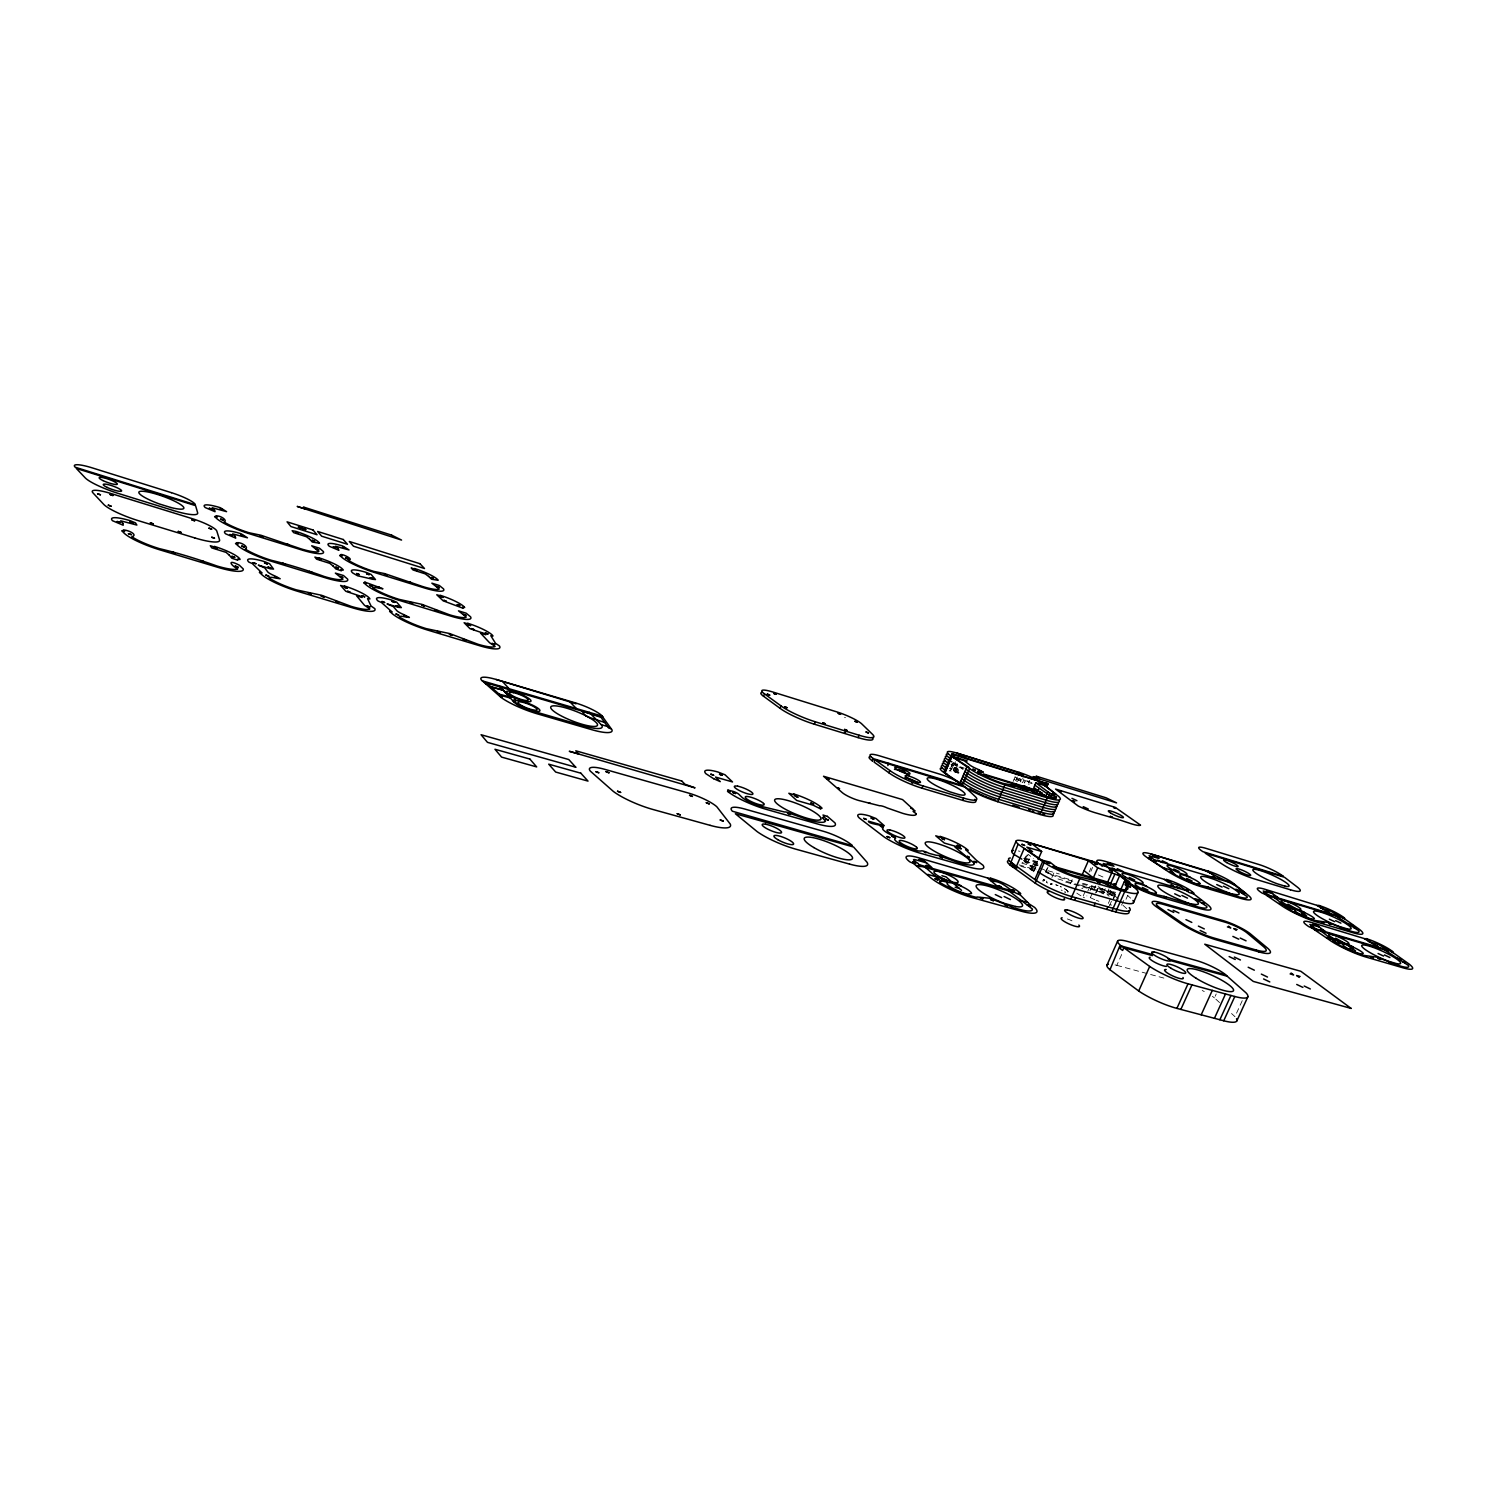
<?xml version="1.0" encoding="UTF-8"?>
<svg xmlns="http://www.w3.org/2000/svg" width="1487" height="1487" viewBox="0 0 1487 1487"><rect width="100%" height="100%" fill="white"/><g stroke="black" fill="none" stroke-linecap="round" stroke-linejoin="round"><path stroke-width="0.75" stroke-dasharray="5 3.75" d="M1034.004 871.289L1037.48 863.594L1034.524 861.698L1031.216 869.3L1034.116 871.01L1033.112 872.181A14.164 2.714 23.7 0 0 1033.316 872.646M952.647 763.389L950.026 769.56L951.141 770.433L954.654 762.218M949.673 771.102L951.383 768.407M951.68 766.363L952.758 763.37M954.598 764.244L955.453 761.716M953.409 763.686L956.792 765.099L957.851 762.701M1013.093 781.511L1015.082 776.883L1018.502 777.924M1017.405 781.679L1014.097 779.188L1017.517 780.247L1016.346 779.374L1017.35 777.05M1017.889 780.917L1018.892 778.612M1020.249 781.902L1021.253 779.597L1019.041 778.779M1024.617 783.054C1024.506 777.813 1030.528 783.779 1025.621 780.712M1015.082 776.883L1022.703 782.59L1023.707 780.266L1028.576 782.534L1029.58 780.21M1023.967 860.769L1026.383 855.025M1027.127 854.895L1024.469 861.029L1028.149 861.94L1029.915 857.869M1030.547 869.691L1034.469 862.107L1035.565 862.757L1032.257 870.341L1030.547 869.579L1032.257 870.341M1037.257 861.605L1033.948 869.189L1024.933 861.902L1028.205 854.374L1033.632 858.724M1033.112 871.81L1037.48 863.594M1045.435 872.367L1047.238 868.278M1046.012 871.735L1049.599 863.519M1051.885 877.553L1054.58 871.382M1070.398 883.78L1072.201 879.653M1089.097 872.107L1090.919 867.98M1090.9 871.308L1092.648 867.349M1083.224 895.843L1085.752 890.081M1087.815 891.103L1090.529 884.951M1089.99 890.75L1092.685 884.616M1090.324 897.665L1092.871 891.921M1093.781 889.839L1095.584 885.75M1095.491 893.055L1100.008 882.832M1096.328 892.572L1099.023 886.438M1103.224 893.204L1106.83 885.044M1107.016 893.352L1110.324 885.88M1082.833 883.278L1111.737 891.605L1113.54 892.999L1112.443 895.471L1110.231 893.687L1110.659 890.769M1111.737 891.605L1110.64 894.077L1055.026 878.092M1108.317 903.427L1110.863 897.702M1111.756 895.657L1113.559 891.587M1112.741 895.955L1114.544 891.884M1109.395 905.899L1111.941 900.174M1113.689 896.233L1115.492 892.144M1113.243 898.538L1114.897 894.784M1113.707 898.52L1115.51 894.43M1123.614 900.564L1120.901 906.661L1120.882 905.193M1126.012 899.282L1127.815 895.248M1115.027 964.896A23.234 4.907 24.4 0 1 1116.83 965.342L1122.165 953.39M1219.563 1002.573L1214.433 997.889L1216.217 993.967M1242.258 1000.677L1234.953 1016.643L1231.533 1013.521M956.792 765.099L954.505 764.021M1035.454 862.795L1033.855 862.088M1044.673 880.657L1043.205 879.839L1044.673 880.36M1116.83 965.342L1165.659 978.576M1019.078 864.895L1036.104 869.802M1047.238 873.018L1071.699 880.062M1020.788 866.289L1035.714 870.601M1051.197 875.044L1073.298 881.419M1082.127 883.966L1113.54 892.999M1065.566 882.014L1112.443 895.471M1024.097 858.687L1039.543 863.166M1025.045 861.27L1038.261 865.099M1024.134 861.661L1037.35 865.49M1021.866 863.166L1037.275 867.627M1039.487 868.259L1059.302 873.984M1024.506 857.906L1037.796 861.772M1028.576 782.534L1032.182 783.649M957.665 764.467L953.018 762.515M951.606 764.114L964.245 768.073M958.985 767.18L963.316 768.5M1112.443 892.293L1110.12 891.549L1118.596 899.189M1022.182 862.534L1023.093 862.572M949.747 768.575L950.676 768.742L949.821 768.147M1019.766 778.76L1021.086 779.411M1044.71 870.546L1046.922 871.624A5.929 1.115 23.6 0 1 1050.008 873.687M949.728 770.452L951.104 771.195M953.762 763.11L963.111 769.541M950.881 764.188L953.204 765.786M1023.707 860.471L1034.766 868.389M1110.231 893.687L1109.674 893.259A21.338 3.996 23.9 0 0 1101.979 888.575M955.286 765.322L957.349 766.92M952.015 764.876L953.148 765.749M1104.413 889.486L1106.309 890.917M1100.138 889.152L1109.172 896.215M1214.433 997.889L1213.801 997.387A22.937 4.721 24.6 0 0 1212.388 996.364M1023.818 858.464L1028.149 861.94M1127.685 895.527L1130.659 898.185M1111.217 891.196L1115.845 895.36M1122.964 905.286L1127.666 909.542M1036.42 864.207L1036.439 864.56A14.164 2.658 23.7 0 0 1037.052 865.546M1202.202 990.491A22.937 4.721 24.6 0 1 1204.266 991.55M844.579 717.347A19.498 3.253 22.6 0 1 845.452 717.701M1016.346 779.374A19.74 3.216 23.3 0 1 1024.766 782.422M1028.279 783.928A19.74 3.216 23.3 0 1 1029.153 784.337M1022.257 778.742A19.74 3.197 23.3 0 1 1024.004 779.411M1027.517 780.861A19.74 3.197 23.3 0 1 1030.138 782.013M1031.011 782.422A19.74 3.197 23.3 0 1 1031.848 782.813M1111.7 905.1A23.569 4.461 23.9 0 1 1109.822 904.747M1098.912 901.326A23.569 4.461 23.9 0 1 1096.198 900.248M1094.822 899.672A23.569 4.461 23.9 0 1 1086.83 895.899M1079.729 885.007A23.569 4.461 23.9 0 1 1099.506 892.033M1100.826 892.665A23.569 4.461 23.9 0 1 1103.373 893.929M1084.451 897.776A23.569 4.48 23.9 0 1 1083.242 897.126M1080.975 895.825A23.569 4.48 23.9 0 1 1076.272 892.72M1081.718 888.241A23.569 4.48 23.9 0 1 1082.852 888.538M1064.302 888.557A9.554 1.84 23.8 0 1 1067.815 892.256M1064.785 891.996A9.554 1.84 23.8 0 0 1065.603 892.181A9.554 1.84 23.8 0 1 1064.655 891.958M1050.64 884.653A9.554 1.84 23.8 0 1 1051.848 883.947M1055.9 884.839A9.554 1.84 23.8 0 1 1058.001 885.583M1061.29 886.995A9.554 1.84 23.8 0 0 1060.194 886.494A9.554 1.84 23.8 0 1 1061.16 886.958M1061.216 890.044A9.554 1.859 23.8 0 1 1062.22 890.583M1052.034 884.077A9.461 1.822 23.7 0 1 1050.547 883.817M1047.684 882.981A9.461 1.822 23.7 0 1 1046.625 882.609M1043.372 881.233A9.461 1.822 23.7 0 1 1042.313 880.732M1110.157 890.36A21.338 3.978 23.9 0 1 1110.77 890.806M1098.149 886.661A21.338 3.996 23.9 0 1 1100.101 887.609M1018.372 850.973A21.636 4.052 23.6 0 1 1019.989 851.345M1043.577 879.282A5.929 1.134 23.7 0 1 1044.748 879.932M1046.42 881.103A5.929 1.134 23.7 0 1 1046.811 882.014A14.275 2.751 23.8 0 0 1046.439 882.237M1050.175 873.891A5.929 1.115 23.6 0 1 1050.157 874.337M1098.391 874.969A21.357 3.922 23.8 0 1 1103.391 877.237M1067.703 892.219A9.554 1.84 23.8 0 0 1067.071 890.471L1066.495 890.025A9.554 1.84 23.8 0 0 1064.172 888.52M1050.528 884.616A9.554 1.84 23.8 0 1 1052.35 883.966M1055.789 884.802A9.554 1.84 23.8 0 1 1057.889 885.564M1067.35 918.947A10.074 2.045 23.9 0 1 1074.116 921.884M1048.279 872.943L1046.551 872.181L1048.279 872.943"/><path stroke-width="1.5" d="M1384.416 949.784L1408.263 965.36A23.978 3.885 24.8 0 1 1400.55 966.104L1376.925 957.163L1363.375 955.323A24.127 3.959 24.6 0 1 1339.359 945.044L1321.367 931.29M916.252 813.835L916.234 814.132A26.747 5.074 22.9 0 1 902.721 813.352L887.311 807.999A6.561 1.264 22.9 0 0 879.635 805.768L858.482 800.415A13.067 2.509 22.8 0 1 842.293 792.645L823.519 776.251L902.553 799.597L915.1 811.047A5.539 1.041 23 0 0 913.13 810.991L913.13 811.289A5.539 1.041 23 0 0 915.063 812.831L916.252 813.779M1336.125 916.011L1358.709 930.713A23.16 3.68 24.5 0 1 1350.809 931.178L1327.817 922.442L1314.285 920.379A23.309 3.755 24.4 0 1 1291.032 910.434L1274.173 897.516M595.99 771.716L599.019 772.812L596.083 771.865M1046.253 783.389L952.2 753.63L951.197 756.009L952.702 757.18L964.245 760.749L970.416 765.47A9.87 1.617 23.1 0 0 977.963 769.299L983.353 772.162L980.528 771.716A9.74 1.599 23.1 0 0 977.628 771.456L978.149 772.757A24.61 4.033 23.2 0 0 1002.926 783.352L1019.97 786.679L1045.249 796.307A24.405 3.941 23.3 0 0 1056.328 796.976L1055.305 799.318L1034.822 785.155M872.144 737.329A28.365 4.814 22.6 0 1 858.129 737.626L814.356 724.206A28.625 4.907 22.4 0 1 780.024 708.295L763.537 696.251L764.504 693.89A19.777 3.327 22.3 0 1 772.701 691.975L837.032 711.957A19.498 3.234 22.6 0 1 861.921 724.057L872.516 734.336A28.365 4.777 22.6 0 1 859.133 735.247L815.359 721.808A28.643 4.87 22.4 0 1 781.01 705.897L764.504 693.89M780.024 708.295L781.01 705.897M814.356 724.206L815.359 721.808M858.129 737.626L859.133 735.247M873.036 758.426L872.404 760.898L873.036 758.426A18.866 3.309 22.8 0 1 879.709 755.898L939.654 774.114A18.625 3.216 23 0 1 961.383 784.021M875.025 759.857L889.895 770.545A27.324 4.833 22.9 0 0 922.981 785.917L963.706 798.129A27.101 4.74 23.1 0 0 975.137 796.456L965.082 787.106L875.025 759.857L874.096 762.106L888.929 772.812A27.324 4.851 22.9 0 0 922.014 788.184L962.74 800.378A27.082 4.758 23.1 0 0 974.84 799.337M887.851 765.563L888.78 763.314L963.78 785.898M888.929 772.812L889.895 770.545M922.014 788.184L922.981 785.917M1052.703 814.17A28.718 4.851 23.4 0 1 1040.064 814.467L997.684 801.697A28.959 4.944 23.2 0 1 962.386 785.359L943.762 772.385L950.844 755.768A20 3.253 23 0 1 957.015 753.128L1019.338 772.441A19.759 3.16 23.3 0 1 1040.008 781.4M944.877 773.147L951.94 756.53L968.911 767.311L966.922 766.772L959.766 783.537L961.754 784.058L944.858 773.147L946.847 773.686M952.702 757.18L953.725 754.801L952.2 753.63M955.416 770.879C957.647 768.314 955.044 765.991 953.557 769.225C955.212 775.842 961.94 769.392 955.026 767.775M955.323 771.679L956.345 769.299M962.386 785.359L969.561 768.593L950.844 755.768M962.74 800.378L963.706 798.129M977.888 773.798A9.74 1.617 23.2 0 1 979.505 774.114L980.528 771.716M979.505 774.114L981.457 771.995M997.684 801.697L1004.933 784.894L1047.294 797.831A28.755 4.647 23.3 0 0 1058.242 796.065L1043.762 784.801L1055.826 794.095M1011.104 786.121L1012.089 783.816L1015.398 786.326L1016.402 784.002M1016.086 774.56L1017.089 772.236L1023.186 776.79M1025.379 786.753L1024.394 789.077L1017.201 786.865M1035.826 782.831L1033.818 787.497L1047.889 798.017L1049.934 793.314L1035.826 782.831L1047.015 786.288L1048.038 783.965L1046.439 782.775L1045.435 785.099L1047.015 786.288M1011.736 851.196L1016.123 841.066M1038.707 789.225L1036.681 793.872L1041.253 795.415L1042.257 793.091L1035.565 789.95L983.502 773.983M1014.989 866.568L1010.547 865.285L1011.643 862.757L1013.353 864.151L1012.257 866.698L1009.933 864.839L1018.13 844.096A21.654 3.959 23.5 0 1 1016.699 842.646L1016.457 842.33A21.654 3.959 23.5 0 1 1026.086 841.772L1092.127 861.196A21.376 3.829 23.8 0 1 1114.878 871.196L1115.64 871.661A21.376 3.829 23.8 0 1 1118.336 873.445L1136.756 889.616A31.153 5.669 23.9 0 1 1124.73 891.587L1079.804 878.594A31.413 5.799 23.7 0 1 1044.562 862.85L1018.632 844.504M1128.707 910.899A31.097 5.911 23.9 0 1 1115.696 911.94L1070.733 899.189A31.376 6.06 23.7 0 1 1035.584 883.427L1012.517 866.772L1013.614 864.226M1045.844 796.474L1047.889 791.79M1016.457 866.27L1024.19 848.426L1044.785 862.051L1042.684 861.531L1034.84 879.523M1040.064 814.467L1047.294 797.831M1051.105 796.902L1052.127 794.541L1049.934 793.314M1053.391 798.036L1054.413 795.675L1052.127 794.541M1038.13 859.579L1041.662 851.493L1032.573 844.319M1035.231 883.204L1044.227 862.609M1070.733 899.189L1079.804 878.594M1082.387 874.337L1088.391 860.731L1097.703 867.906L1119.599 875.787L1115.213 885.713L1107.703 882.051L1053.112 866.215M1074.525 900.267L1075.659 897.702M1097.703 867.906L1093.317 877.888L1084.023 870.638M1094.06 905.806L1095.194 903.26M1107.703 882.051L1112.09 872.125M1110.436 884.17L1114.822 874.226M1106.756 909.412L1107.889 906.866M1120.603 889.969L1124.172 881.958L1128.057 883.222M1111.979 910.899L1121.012 890.509M1125.157 890.285L1126.756 886.14C1120.659 881.865 1133.782 887.943 1124.172 881.958M1115.696 911.94L1124.73 891.587M1125.845 890.694L1127.629 886.661L1126.756 886.14M1133.484 902.628L1137.983 892.516M1106.904 965.23L1117.629 941.122M1236.515 1018.725A33.495 6.989 24.7 0 1 1223.727 1020.77L1176.905 1008.39A33.755 7.175 24.6 0 1 1139.079 991.271L1109.971 969.747L1120.176 945.044A23.272 4.684 24.3 0 1 1127.499 941.42L1196.254 960.49A22.993 4.498 24.5 0 1 1224.507 973.836L1246.087 992.907A33.55 6.673 24.6 0 1 1234.805 996.494L1188.02 983.799A33.829 6.84 24.5 0 1 1150.083 966.717L1120.752 945.528M1138.689 991.011L1149.693 966.457M1176.905 1008.39L1188.02 983.799M1180.845 1009.431L1191.961 984.877M1201.199 1014.803L1212.295 990.398M1214.433 1018.316L1225.511 993.967M1219.86 1019.747L1230.939 995.454M1223.727 1020.77L1234.805 996.494M1236.849 1020.863L1247.853 996.81M927.795 874.375L942.182 878.575A4.591 0.967 23.3 0 1 947.089 881.233A4.591 0.967 23.3 0 1 945.1 881.698L944.003 881.401A11.32 2.361 23.4 0 0 940.565 881.363L939.691 881.661A4.535 0.948 23.3 0 0 941.048 883.185A28.55 5.929 23.4 0 0 969.803 895.583L974.803 896.977A4.628 0.967 23.5 0 0 977.015 896.996L988.297 898.111A4.61 0.948 23.6 0 1 991.996 899.133L1010.138 906.196A4.591 0.948 23.7 0 0 1014.357 907.962L1019.246 909.319A28.272 5.799 23.6 0 0 1032.35 908.966L1009.004 891.029M916.122 865.453L920.992 866.624L918.483 864.151A4.554 0.948 23.2 0 0 916.568 862.46L913.985 860.471A4.535 0.929 23.2 0 1 915.788 859.839L926.605 862.906M956.903 769.467C953.706 768.593 957.126 773.166 958.632 772.72L956.643 772.181M1122.797 877.423L1129.228 881.512L1130.585 883.91A25 4.461 24 0 0 1155.696 894.672C1167.964 896.345 1180.381 902.46 1193.355 904.189A22.156 3.885 24.1 0 0 1185.436 894.022A22.156 3.885 24.1 0 0 1157.815 885.992A22.156 3.885 24.1 0 0 1184.563 901.642L1196.831 906.624A24.814 4.349 24.1 0 0 1206.719 906.345L1195.083 898.724L1201.366 900.564M1021.866 859.151L1013.725 854.244A21.636 4.052 23.6 0 1 1012.294 852.794L1012.071 852.479A21.636 4.052 23.6 0 1 1013.502 850.378M1042.127 860.174L1049.915 862.125L1056.383 867.256A14.294 2.639 23.7 0 0 1074.004 875.546L1094.488 880.527A5.744 1.059 23.8 0 1 1100.826 882.349C1100.064 880.769 1131.737 896.401 1127.629 886.661M1314.601 929.728L1318.151 930.62L1309.861 924.431L1319.397 926.977M1326.553 937.479L1333.17 939.617M1028.911 850.824L1032.591 851.754L1026.792 847.144L1041.662 851.493M1148.466 858.427L1166.18 869.523L1164.395 869.059M499.167 694.15L511.491 697.347L503.405 690.265L491.119 687.068M499.669 696.232L502.29 696.92L488.498 684.745L485.896 684.076M1267.5 895.917L1270.995 896.828L1263.207 891.01L1272.593 893.575M1278.839 903.241L1294.136 909.282L1291.98 908.892A9.219 1.487 24.4 0 0 1289.88 908.91M1152.704 860.527L1156.421 861.512L1149.098 855.731L1159.042 858.482L1155.511 855.88M1163.67 867.85L1170.195 869.876L1175.659 875.062A23.718 3.978 24 0 0 1199.451 885.23C1210.864 886.903 1222.518 892.628 1234.619 894.356A21.022 3.476 24.1 0 0 1226.589 884.858A21.022 3.476 24.1 0 0 1200.678 877.181A21.022 3.476 24.1 0 0 1226.385 891.921L1238.002 896.642A23.55 3.903 24.1 0 0 1247.017 896.457L1235.79 889.226L1241.664 891.048M980.435 774.374L982.238 774.337M953.929 770.303L955.918 770.861M398.386 607.365L401.36 607.607L396.713 602.179L391.75 600.079A21.84 4.089 20.6 0 0 378.107 601.045L381.378 602.421L392.122 612.012L389.613 611.324L391.509 613.034A31.599 5.985 20.7 0 0 427.475 630.023L479.279 645.637A31.171 5.874 21 0 0 499.465 645.971L495.543 643.332L490.803 635.711L493.015 635.99A21.394 3.978 21 0 0 467.513 623.202L468.256 624.001L464.111 622.737L470.041 628.722L484.799 633.648L485.821 634.726L480.543 633.127L489.595 642.756L495.152 646.343A26.45 4.981 21 0 1 477.978 644.243L449.613 633.555L426.249 628.629A26.822 5.074 20.7 0 1 399.929 617.309L399.204 616.399L400.858 616.287A10.632 2.026 20.7 0 1 405.226 616.919L409.39 617.477L404.26 614.8A10.762 2.026 20.7 0 1 397.066 610.915L393.33 606.603L387.048 603.908L397.94 607.216M951.884 761.827L948.818 760.526A20 3.29 23.1 0 1 946.383 756.195M270.262 568.759L273.552 569.093L269.63 563.759L264.537 561.621A22.658 4.257 20 0 0 248.924 562.123L252.288 563.536L262.065 573.015L259.389 572.291L261.117 573.963A32.77 6.264 20.1 0 0 297.549 591.268L352.177 607.737A32.286 6.152 20.4 0 0 374.817 608.648L371.044 606.008L367.531 598.592L369.928 598.926A22.138 4.145 20.4 0 0 344.296 585.971L344.947 586.752L340.579 585.413L345.82 591.287L361.267 596.436L362.159 597.495L356.601 595.822L364.464 605.283L369.873 608.871A27.379 5.223 20.4 0 1 351.062 606.343L321.657 595.302L296.489 589.893A27.807 5.316 20.1 0 1 269.575 578.294L268.961 577.421L270.876 577.346A11.022 2.119 20.1 0 1 275.634 578.09L280.188 578.759L275.076 576.027A11.152 2.119 20.1 0 1 267.902 572.123L264.742 567.885L258.31 565.134L269.798 568.61M1152.462 955.639L1123.837 947.739L1122.629 950.453L1120.25 948.725L1121.458 946.029L1152.499 954.598M1170.083 960.49L1227.333 976.271M951.94 756.53L953.911 757.069M1168.001 958.873L1225.641 974.766M372.568 579.261L375.486 579.558L371.155 574.465L366.341 572.439A21.19 3.81 20.6 0 0 352.847 573.034L357.586 575.785L372.14 579.112M955.119 887.256L959.282 888.408M1296.72 984.45L1302.891 987.387M1267.5 977.052L1261.329 974.097M1310.326 988.967L1304.192 986.03M1263.578 978.948L1269.805 981.94M941.884 875.731L946.011 876.884L951.736 881.847M1229.136 956.569L1235.251 959.487M1300.103 976.476L1296.608 975.509L1299.173 977.405M1240.437 959.989L1234.34 957.07M1290.121 973.929L1293.616 974.896L1291.069 973M995.286 894.561L1001.606 897.609M961.401 885.862L955.044 882.776M1010.417 899.561L1004.097 896.512M1248.169 967.238L1254.34 970.193M991.29 881.178C1003.892 880.769 1009.338 891.587 1019.952 894.654M918.669 864.579L1012.238 890.936M920.379 866.085L1014.041 892.442M1232.872 936.401L1238.745 939.189M1204.303 928.91L1198.392 926.104M1246.069 940.843L1240.214 938.055M1200.139 930.434L1206.069 933.26M1167.946 909.616L1173.782 912.405M1178.949 912.999L1173.131 910.248M1227.407 926.94L1230.827 927.925L1228.466 926.178M1237.165 929.542L1233.764 928.557L1236.143 930.323M1012.517 866.772L1016.941 868.036M1185.938 919.635L1191.812 922.423M1052.684 866.977L1109.599 883.482M1142.313 887.442L1148.001 890.137M1349.992 948.241L1353.133 949.152M490.45 686.474L503.219 690.21M1315.623 928.836L1386.33 949.598M1317.501 930.156L1388.245 950.918M1129.135 877.404L1134.748 880.081M1335.698 938.185L1344.991 943.446M500.301 695.154L510.338 698.091M589.187 712.292L601.231 724.671L607.588 726.53M1174.693 893.799L1180.325 896.457M1378.077 953.483L1383.561 956.067M1146.663 886.215L1141.012 883.538M1187.537 898.148L1181.905 895.49M1352.966 946.754L1347.464 944.171M1389.917 957.535L1384.453 954.97M496.1 679.466L575.19 702.831A22.695 4.554 21.5 0 1 601.603 715.414L611.993 729.838A33.104 6.747 21.5 0 1 591.603 729.634L537.476 713.89A33.55 6.877 21.2 0 1 501.1 697.459L481.435 680.042A23.16 4.684 21.1 0 1 496.1 679.466L576.082 703.76L575.19 702.831M1368.337 941.383L1378.802 944.71L1393.04 952.721M482.216 680.823L602.216 716.139M483.777 682.198L603.034 717.273M1112.053 867.943L1117.648 870.601M1179.767 887.851L1176.421 886.865L1178.633 888.501M1122.778 871.308L1117.202 868.668M1170.195 885.23L1173.54 886.215M1108.503 867.702L1186.626 890.657M1190.529 877.311L1185.139 874.784M1228.82 888.706L1223.485 886.196M1329.341 919.152L1334.638 921.643M1304.619 912.367L1299.322 909.877M1340.921 923.148L1335.642 920.676M1186.645 878.427L1192.054 880.973M1301.478 913.631L1304.545 914.542M1157.425 860.081L1162.741 862.572M1220.901 879.059L1217.779 878.129L1219.935 879.672M1167.481 863.259L1162.183 860.769M1211.942 876.549L1215.083 877.497M1154.154 859.839L1227.407 881.717M1268.615 895.137L1338.077 915.88M1270.381 896.382L1339.88 917.126M1173.782 869.003L1179.135 871.512M1288.002 904.152L1296.868 909.152M1216.738 884.561L1222.091 887.07M1151.068 854.003L1207.983 871.085A19.071 3.123 24.1 0 1 1233.392 883.371L1248.169 895.23A27.751 4.591 24.1 0 1 1240.214 898.241L1201.626 886.847A27.956 4.703 24 0 1 1167.221 870.936L1147.276 857.646A19.275 3.216 23.9 0 1 1151.068 854.003L1209.247 871.995L1207.983 871.085M1320.679 907.962L1330.939 911.271L1344.545 918.892M873.352 758.649L888.798 763.333M898.26 769.411L904.839 771.4M1012.74 805.285L1019.078 807.218M1071.941 798.352L1076.923 800.675M982.87 774.504L1037.145 791.14M1083.224 806.642L1088.242 808.984M1034.264 777.385L1116.551 802.868L1106.124 797.831L1036.16 776.14L1039.394 778.519L1033.186 776.586L1033.93 777.162M953.725 754.801L1048.038 783.965M952.981 756.567L967.275 760.972M1045.435 785.099L1038.577 782.998L1040.175 784.169M1027.61 902.312L1020.342 900.546M953.502 883.39L959.654 885.564A13.327 2.788 23.4 0 1 971.55 893.538L967.721 894.096A13.327 2.788 23.4 0 1 955.732 889.858A13.327 2.788 23.4 0 1 947.331 884.189L947.015 883.278A13.327 2.788 23.4 0 1 953.502 883.39L961.531 890.36M827.385 816.4L823.017 815.006L825.025 817.738A4.944 1.022 22.7 0 0 822.59 818.073L825.508 820.991A30.019 6.171 22.6 0 1 807.85 819.672L791.753 814.04A6.097 1.264 22.5 0 0 784.467 811.976L760.34 806.14A15.205 3.178 22.3 0 1 742.106 797.422L738.872 794.318A5.613 1.171 22.2 0 0 733.611 791.512L727.608 790.006L729.968 791.92L727.496 791.307L729.169 792.627A33.402 6.952 22.3 0 0 766.121 809.318L817.72 824.002A33.011 6.784 22.6 0 0 834.932 822.85L827.311 816.326M1001.773 887.999L996.81 885.769L987.554 878.018M929.133 867.534L929.542 867.646A4.535 0.929 23.2 0 0 931.308 867.014L922.981 859.746M604.651 722.422L591.101 718.035A5.948 1.208 21.5 0 1 584.465 714.559L582.105 711.176L600.99 717.31M611.343 728.853L608.611 727.979L599.986 715.898L602.681 716.771M1132.127 885.508L1117.796 874.189L1120.12 874.951M1401.813 959.468L1396.46 958.093M1193.503 893.891L1189.005 892.423L1179.488 885.75L1168.038 882.126L1164.34 879.375M1346.887 944.784L1351.776 946.55A11.245 1.859 24.7 0 1 1363.282 953.409L1361.293 954.022A11.245 1.859 24.7 0 1 1351.813 950.602A11.245 1.859 24.7 0 1 1343.653 945.732L1342.965 944.914A11.245 1.859 24.7 0 1 1346.887 944.784L1355.531 950.844M1352.78 925.23L1347.482 923.836M1378.393 947.256L1364.341 938.632M1323.504 931.141L1325.177 931.382L1315.456 924.226M1276.329 897.442L1278.039 897.553L1268.876 890.973M1234.229 884.04L1232.221 883.371L1245.66 893.222M1233.95 884.784L1206.124 871.066M1298.671 910.416L1303.43 912.144A10.855 1.747 24.4 0 1 1314.396 918.65L1312.333 919.152A10.855 1.747 24.4 0 1 1303.077 915.806A10.855 1.747 24.4 0 1 1295.307 911.178L1294.694 910.416A10.855 1.747 24.4 0 1 1298.671 910.416L1306.813 916.122M1033.837 811.66L1032.015 810.991M1330.289 913.557L1316.906 905.36M1025.379 786.307L1024.19 785.805M1044.748 794.894L1043.8 794.95M1025.695 786.902L1023 785.712M1025.249 789.355L1027.926 790.545M1027.164 787.404L1029.655 788.649M844.449 732.366L845.527 732.366M1028.558 809.263L1030.194 810.136M1054.413 795.675L1056.328 796.976M1033.874 788.984C1037.35 792.367 1031.513 791.865 1030.212 789.021M950.937 758.909L949.821 758.147A20 3.271 23.1 0 1 948.093 753.797M965.899 769.169L968.539 770.991A28.996 4.777 23.2 0 0 1003.892 787.292L1046.253 800.21A28.755 4.684 23.3 0 0 1059.19 800.638M964.877 771.567L967.517 773.389A28.996 4.814 23.2 0 0 1002.87 789.69L1045.231 802.59A28.755 4.703 23.3 0 0 1058.001 802.72M1101.179 865.397L1102.387 866.252M948.91 763.667L947.795 762.887A20 3.309 23.1 0 1 945.1 758.593M963.855 773.965L966.494 775.786A28.978 4.833 23.2 0 0 1001.829 792.106L1044.19 804.969A28.736 4.74 23.3 0 0 1056.551 804.467M947.907 766.028L946.791 765.266A20 3.327 23.1 0 1 945.081 760.879M962.832 776.363L965.472 778.184A28.978 4.87 23.2 0 0 1000.788 794.504L1043.168 807.348A28.736 4.758 23.3 0 0 1055.528 806.828M946.884 768.407L945.788 767.645A19.982 3.346 23.1 0 1 943.371 763.259M961.81 778.742L964.45 780.582A28.978 4.889 23.2 0 0 999.766 796.902L1042.127 809.727A28.736 4.796 23.3 0 0 1055.082 810.043M945.881 770.786L944.784 770.006A19.982 3.364 23.1 0 1 942.089 765.675M960.788 781.14L963.427 782.98A28.959 4.926 23.2 0 0 998.725 799.3L1041.104 812.106A28.718 4.814 23.3 0 0 1053.484 811.512M1038.205 871.828L1040.082 873.148A31.394 5.929 23.7 0 0 1075.268 888.91L1120.194 901.773A31.134 5.781 23.9 0 0 1132.927 900.471M1212.927 875.955L1216.366 878.427M1171.328 884.579L1174.86 887.2M1019.338 772.441L1020.51 773.296L957.015 753.128M1110.38 863.464L1114.005 866.215L1103.261 863.501L1110.826 869.486M961.661 755.08L966.215 758.556M958.316 758.221L959.84 759.392M1092.127 861.196L1093.447 862.218L1026.086 841.772M1103.428 881.679L1110.677 887.311M969.896 788.816L970.955 789.56A24.573 4.201 23.2 0 0 971.866 790.08M1010.417 861.865L1036.699 880.862A31.376 6.022 23.7 0 0 1071.867 896.624L1116.811 909.393A31.115 5.874 23.9 0 0 1129.284 907.609M1009.933 864.839L1009.431 864.43A21.617 4.145 23.6 0 1 1008.837 860.545M1109.971 969.747L1109.395 969.264A23.234 4.907 24.4 0 1 1108.447 964.264M1045.937 785.545L1045.194 784.894A19.759 3.16 23.3 0 0 1044.432 784.281M925.527 867.534L940.267 880.434A4.61 0.967 23.3 0 1 940.565 881.363M1039.729 794.077L1041.253 795.415M1114.488 883.761L1115.733 884.858L1113.41 884.114L1120.213 890.193M570.023 701.976L576.343 708.518M601.231 724.671L601.622 725.08A30.112 6.134 21.4 0 1 581.826 725.359L531.993 710.86A15.26 3.141 21.2 0 1 514.242 702.329L499.242 685.823M503.182 682.236L509.13 688.741M1182.964 977.479A10.297 2.1 24.5 0 1 1172.295 975.732A10.297 2.1 24.5 0 1 1166.198 969.524M1166.328 966.42A10.186 2.045 24.4 0 1 1153.912 961.792A10.186 2.045 24.4 0 1 1150.157 957.238M505.208 692.422A15.167 3.104 21.1 0 0 508.963 695.21L513.052 697.347A6.357 1.301 21.1 0 1 515.06 699.782A15.26 3.141 21.2 0 0 513.684 701.734M1128.224 883.613A29.461 5.242 24 0 0 1157.945 896.382L1199.135 908.334A29.238 5.13 24.1 0 0 1208.076 905.007L1191.719 892.386L1193.875 893.092L1193.002 892.367A20.075 3.476 24 0 0 1166.366 879.393L1167.667 880.36L1105.696 861.493A20.298 3.587 23.8 0 0 1100.064 864.635M1338.04 943.39A9.554 1.58 24.7 0 1 1340.122 943.316L1342.296 943.669L1336.664 940.509A9.665 1.58 24.6 0 1 1328.895 936.606M1041.922 782.552A19.759 3.16 23.3 0 1 1042.499 782.905M894.449 769.374A8.234 1.45 22.9 0 1 906.866 773.928M908.26 774.894A8.234 1.45 22.9 0 1 908.873 775.489M912.498 783.184A8.309 1.487 22.9 0 1 911.903 782.961M904.802 777.831A8.309 1.487 22.9 0 1 910.973 779.374A8.309 1.487 22.9 0 1 918.074 782.905M872.088 760.656A18.866 3.327 22.8 0 1 870.638 756.548M763.537 696.251A19.777 3.346 22.3 0 1 762.087 692.459M943.762 772.385A19.982 3.383 23.1 0 1 942.07 767.943M995.695 800.155A24.573 4.201 23.2 0 1 992.591 799.151M991.513 798.779A24.573 4.201 23.2 0 1 988.186 797.571M987.052 797.125A24.573 4.201 23.2 0 1 984.766 796.214M983.632 795.731A24.573 4.201 23.2 0 1 981.364 794.746M980.23 794.244A24.573 4.201 23.2 0 1 972.833 790.601M1044.729 814.541A24.368 4.108 23.4 0 1 1042.517 814.114M1039.933 813.463A24.368 4.108 23.4 0 1 1038.038 812.924M1004.933 784.894A28.996 4.758 23.2 0 1 969.561 768.593M1010.528 861.902A21.617 4.126 23.6 0 1 1010.342 857.98M1064.134 898.557A9.554 1.877 23.8 0 1 1054.525 897.219A9.554 1.877 23.8 0 1 1048.986 891.624M1078.856 925.063A10.074 2.045 23.9 0 1 1069.841 924.338A10.074 2.045 23.9 0 1 1062.164 917.814M974.357 863.296L974.357 863.538A29.089 5.762 23.3 0 1 958.78 862.683L943.483 857.33A5.892 1.19 23.3 0 0 936.68 855.378L929.226 853.408A6.171 1.245 23.2 0 0 921.029 850.954A14.703 2.955 23.1 0 1 903.631 845.843A14.703 2.955 23.1 0 1 895.471 838.408A6.115 1.227 23 0 0 892.535 835.694L887.423 832.999A14.573 2.918 23 0 1 882.497 828.575C887.423 824.337 868.557 824.783 868.389 821.159L884.319 825.75L876.029 818.519L869.263 815.88A22.268 4.424 22.9 0 0 857.906 816.214L858.073 816.53A22.268 4.424 22.9 0 0 859.282 817.98L884.152 836.958A32.305 6.487 23.1 0 0 920.211 853.185L968.39 866.884A31.989 6.338 23.3 0 0 982.963 865.192L976.383 860.267L965.714 849.635L968.167 850.434L966.55 848.91A21.952 4.275 23.2 0 0 963.985 847.107L963.241 846.623A21.952 4.275 23.2 0 0 939.933 836.345L941.159 837.367L935.732 835.806L944.338 843.055L959.728 847.497L961.401 848.891L954.914 847.014L974.357 863.296M1128.001 885.899L1130.585 887.07L1128.094 885.862M709.225 803.872L706.306 802.757L709.225 803.872M1341.962 928.334L1339.694 927.33L1341.962 928.334M1339.973 942.516L1337.631 941.475L1339.973 942.572M1339.49 915.769L1337.278 914.802L1339.49 915.769M1335.698 942.219L1333.356 941.178L1335.698 942.219M1331.014 924.356L1328.746 923.353L1331.014 924.356M692.403 796.363L689.485 795.229L692.384 796.456M1329.378 912.628L1327.166 911.643L1329.378 912.628M713.648 775.266L710.879 774.188L713.648 775.266M1323.709 922.925L1321.441 921.921L1323.709 922.925M1322.872 930.249L1320.568 929.226L1322.872 930.249M1100.008 882.776L1097.387 881.661L1100.008 882.776M1322.742 907.925L1320.549 906.958L1322.742 907.981M680.247 814.895L677.217 813.724L680.247 814.895M1315.363 925.081L1313.058 924.059L1315.363 925.137M1312.947 927.479L1310.642 926.457L1312.947 927.535M1118.131 819.43L1094.562 812.553A21.376 3.42 23.5 0 1 1078.187 806.01L1055.547 789.077L1115.287 807.404L1140.566 825.136A21.227 3.346 23.6 0 1 1131.737 823.928L1118.131 819.43M1291.887 908.167L1289.638 907.163L1291.887 908.222M1287.612 907.795L1285.344 906.791L1287.612 907.795M912.535 808.779L910.843 808.073L912.479 808.705M372.958 587.569L373.627 588.424A26.004 4.74 20.6 0 0 399.055 599.354L421.899 604.354L449.409 614.744A25.651 4.665 20.9 0 0 466.267 617.049L458.479 610.841L466.137 613.183L470.561 616.808A30.242 5.502 20.9 0 1 450.617 616.064L400.207 600.655A30.651 5.595 20.6 0 1 365.523 584.317L363.72 582.718L366.174 583.406L364.575 581.993L382.94 588.778L378.869 588.164A10.297 1.896 20.6 0 0 374.594 587.514L372.958 587.569M1275.79 896.624L1273.56 895.639L1275.79 896.68M342.716 579.019L342.698 579.205A26.543 4.87 20.3 0 1 324.259 576.491C306.787 570.19 289.221 564.577 271.266 560.283A26.952 4.944 20.1 0 1 245.262 549.093C249.519 547.792 241.768 541.881 236.656 542.699L238.106 544.093L235.504 543.368L237.139 544.948A31.766 5.818 20.1 0 0 272.233 561.547L325.3 577.774A31.283 5.725 20.3 0 0 347.586 579.094L343.478 575.525L335.356 573.108L342.716 579.019M1268.708 891.754L1266.478 890.769L1268.69 891.81M608.982 772.794L606.008 771.641L608.982 772.794M1266.05 893.836L1263.801 892.851L1266.032 893.891M348.534 560.041L349.166 560.822A25.205 4.424 20.6 0 0 373.739 571.38L384.668 573.61L422.698 586.547A24.87 4.349 20.8 0 0 439.26 589.019L431.862 583.164L439.316 585.488L443.516 588.889A29.331 5.13 20.8 0 1 423.832 587.774L374.817 572.588A29.721 5.223 20.6 0 1 341.359 556.9L339.668 555.394L342.047 556.082L340.542 554.744C341.49 553.238 354.965 559.725 348.534 560.041M318.627 551.417L318.59 551.584A25.725 4.535 20.3 0 1 300.541 548.703L260.857 535.227L249.091 532.755A26.115 4.61 20 0 1 223.979 521.974C228.254 520.859 220.615 515.171 215.764 515.933L217.139 517.234L214.611 516.528L216.154 517.996A30.781 5.428 20 0 0 250.002 533.945L301.526 549.911A30.335 5.353 20.3 0 0 323.404 551.584L319.519 548.22L311.694 545.785L318.627 551.417M1244.47 894.077L1242.203 893.055L1244.47 894.133M1228.708 893.668L1226.403 892.628L1228.708 893.668M1229.024 881.661L1226.775 880.676L1229.024 881.661M889.802 837.664L887.107 836.53L889.802 837.664M1204.154 903.799L1201.756 902.721L1204.154 903.799M1209.433 887.962L1207.128 886.921L1209.414 888.018M1212.072 873.687L1209.842 872.702L1212.072 873.687M1199.99 883.594L1197.537 884.021A11.06 1.859 24 0 1 1181.477 876.902A11.06 1.859 24 0 1 1186.645 876.066L1189.228 877.07A11.06 1.859 24 0 1 1199.99 883.594M1186.942 903.501L1184.507 902.405L1186.942 903.501M1188.392 890.583L1186.013 889.523L1188.392 890.583M237.641 568.777L237.585 568.963A28.457 5.446 19.8 0 1 216.953 565.989C197.975 559.205 178.886 553.22 159.369 548.629A28.922 5.52 19.5 0 1 131.823 536.751C138.774 534.818 127.64 529.744 123.272 530.023L124.648 531.491L121.804 530.71L123.347 532.346A34.089 6.524 19.5 0 0 160.224 549.967L217.883 567.346A33.532 6.413 19.7 0 0 243.217 568.908L239.258 565.153C226.303 558.443 230.968 565.692 237.641 568.777M1166.384 897.516L1163.949 896.438L1166.366 897.572M1170.604 882.144L1168.243 881.103L1170.585 882.2M1172.462 872.441L1170.139 871.419L1172.425 872.497M1156.44 892.906L1153.708 893.371A11.654 2.082 24 0 1 1136.793 885.843A11.654 2.082 24 0 1 1142.536 884.895L1145.269 885.973A11.654 2.082 24 0 1 1156.44 892.906M1155.102 856.624L1152.834 855.62L1155.102 856.624M1151.57 858.519L1149.265 857.553L1151.551 858.557M494.688 644.391L492.048 643.425L494.688 644.391M1127.332 881.122L1124.916 880.174L1127.332 881.122M487.94 633.964L485.338 633.016L487.94 633.964M722.199 775.285L719.429 774.225L722.18 775.359M474.018 629.596L471.453 628.573L474 629.633M465.989 640.284L463.331 639.261L465.989 640.284M1111.923 871.047L1109.376 869.988L1111.923 871.047M470.561 625.544L467.959 624.596L470.561 625.544M1109.86 864.263L1107.443 863.241L1109.86 864.263M1105.808 866.308L1103.373 865.304L1105.77 866.363M465.914 615.246L463.349 614.317L465.877 615.302M452.085 635.284L449.427 634.261L452.085 635.284M1096.941 864.449L1094.432 863.334L1096.904 864.505M735.489 793.5L732.645 792.385L735.489 793.5M459.762 605.544L457.252 604.633L459.762 605.544M440.133 632.495L437.475 631.455L440.133 632.495M1112.388 817.311L1110.231 816.363L1112.388 817.311M828.371 820.062L825.601 818.965L828.333 820.136M1115.77 808.408L1113.651 807.478L1115.77 808.408M446.212 601.25L443.739 600.265L446.23 601.231M437.736 610.878L435.133 609.93L437.736 610.878M442.996 597.458L440.505 596.491L442.996 597.458M1029.989 906.029L1027.275 904.802L1029.989 906.029M439 587.365L436.546 586.398L438.962 587.421M424.26 605.99L421.695 604.986L424.26 605.99M406.676 616.51L403.981 615.544L406.676 616.51M433.405 578.35L430.951 577.458L433.368 578.387M412.587 603.183L409.966 602.235L412.587 603.183M1024.599 845.452L1022.034 844.319L1024.599 845.452M790.396 814.374L787.571 813.24L790.396 814.374M1007.48 905.713L1004.673 904.542L1007.48 905.713M398.683 615.06L396.025 614.038L398.683 615.06M428.609 576.398L431.565 579.242L438.163 580.265A20.149 3.476 20.8 0 0 414.483 568.499L415.133 569.186L411.193 567.96L413.033 569.949L425.301 573.889L428.609 576.398M1014.58 890.862L1011.848 889.709L1014.58 890.862M398.683 606.64L396.007 605.674L398.683 606.64M411.379 582.755L408.851 581.845L411.379 582.755M1074.636 801.697L1072.48 800.75L1074.636 801.697M394.668 602.402L392.066 601.38L394.668 602.402M993.335 900.732L990.565 899.486L993.335 900.732M417.215 570.58L414.817 569.633L417.215 570.58M1001.141 886.884L998.39 885.732L1001.141 886.884M384.631 602.514L381.992 601.491L384.631 602.514M982.777 898.854L980.007 897.609L982.777 898.854M994.654 881.196L991.978 880.007L994.654 881.196M369.817 606.975L367.085 605.99L369.817 606.975M1061.272 791.604L1059.116 790.712L1061.272 791.604M380.319 587.83L377.754 586.826L380.319 587.83M386.917 575.172L384.371 574.242L386.88 575.227M1054.227 794.764L1051.829 793.761L1054.19 794.802M364.705 596.826L362.066 595.804L364.705 596.826M372.512 586.343L369.873 585.395L372.512 586.343M372.902 578.61L370.3 577.662L372.902 578.61M976.606 862.516L973.929 861.401L976.606 862.516M369.129 574.633L366.545 573.703L369.129 574.633M350.096 592.254L347.456 591.194L350.114 592.235M338.478 602.216L335.746 601.157L338.478 602.216M1035.156 792.999L1032.759 791.939L1035.101 793.036M620.618 792.422L617.533 791.233L620.618 792.422M347.159 588.276L344.519 587.253L347.159 588.276M359.222 574.54L356.657 573.536L359.222 574.54M969.096 857.144L967.368 856.363L969.096 857.144M944.542 880.546L941.773 879.319L944.542 880.546M937.925 879.969L935.081 878.798L937.925 879.969M969.691 862.144L969.468 862.386A24.238 4.796 23.3 0 1 947.219 857.46L945.806 856.865A24.238 4.796 23.3 0 1 928.408 847.237L927.721 846.661A24.238 4.796 23.3 0 1 930.565 842.032A24.238 4.796 23.3 0 1 954.691 850.378L955.992 851.029A24.238 4.796 23.3 0 1 963.948 855.583L964.859 856.196A24.238 4.796 23.3 0 1 969.227 860.006L969.524 860.453A24.238 4.796 23.3 0 1 969.691 862.144M324.017 597.03L321.229 596.027L324.017 597.03M342.735 577.458L340.077 576.51L342.735 577.458M1023 788.556L1020.565 787.534L1023 788.556M959.858 846.438L957.219 845.341L959.858 846.438M942.386 857.739L939.728 856.531L942.386 857.739M1014.004 786.53L1011.606 785.452L1013.967 786.567M311.229 594.001L308.422 592.997L311.229 594.001M338.162 568.053L335.597 567.067L338.125 568.108M348.162 558.889L345.597 557.96L348.162 558.889M1023.242 774.95L1020.918 773.928L1023.242 774.95M929.003 866.549L926.215 865.378L929.003 866.549M333.088 566.008L335.895 568.963L341.341 570.804L340.876 569.725L343.218 570.097A21.469 3.885 20.3 0 0 318.534 557.681L319.147 558.406L314.891 557.086L316.601 559.168L329.798 563.369L333.088 566.008M921.959 860.657L919.189 859.486L921.959 860.657M944.505 839.635L941.94 838.482L944.505 839.635M345.356 548.09L342.902 547.123L345.3 548.127M926.029 852.646L924.263 851.847L926.029 852.646M915.695 862.98L912.888 861.809L915.695 862.98M338.107 548.703L338.906 550.32L329.352 546.287A20.558 3.569 20.5 0 1 342.698 546.008L349.055 549.948L335.504 546.268L338.107 548.703M312.047 572.439L309.352 571.473L312.047 572.439M335.579 547.792L333.051 546.863L335.523 547.829M321.266 559.855L318.646 558.908L321.266 559.855M318.701 549.986L316.173 549L318.701 549.986M277.381 577.737L274.575 576.733L277.381 577.737M314.612 541.268L312.121 540.301L314.612 541.268M980.918 771.158L978.483 770.136L980.918 771.158M285.578 564.335L282.865 563.35L285.578 564.335M268.719 576.12L265.894 575.116L268.719 576.12M309.686 539.279L312.326 542.049L319.501 543.238A20.837 3.625 20.3 0 0 295.709 531.324L292.14 530.71L293.738 532.662L306.564 536.77L309.686 539.279M975.342 770.303L972.944 769.244L975.342 770.303M893.706 837.014L891.94 836.214L893.706 837.014M270.764 568.09L267.995 567.086L270.764 568.09M267.288 563.926L264.519 562.922L267.288 563.926M288.701 544.744L286.08 543.796L288.701 544.744M305.746 529.521L298.348 527.049L305.746 529.521M298.292 533.387L295.82 532.42L298.292 533.387M255.931 563.722L253.143 562.718L255.931 563.722M882.033 826.809L880.23 826.066L881.977 826.846M237.994 567.179L235.206 566.101L237.994 567.179M960.862 755.656L958.52 754.615L960.806 755.693M873.724 819.17L871.14 818.017L873.724 819.17M866.382 819.467L863.705 818.408L866.382 819.467M234.704 557.346L231.898 556.324L234.704 557.346M262.995 536.788L260.374 535.822L262.995 536.788M244.519 547.086L241.786 546.101L244.519 547.086M229.295 555.171L231.916 558.257L237.79 560.209L237.455 559.112L240.076 559.502A22.993 4.331 19.8 0 0 214.351 546.38L214.89 547.142L210.299 545.729L211.805 547.904L226.098 552.383L229.295 555.171M870.137 803.408L868.427 802.738L870.137 803.408M243.608 535.859L240.931 534.892L243.608 535.859M203.775 561.677L200.875 560.711L203.775 561.677M217.009 548.666L214.24 547.736L217.009 548.666M235.15 536.435L235.727 538.108L225.634 533.833A21.952 3.978 20 0 1 241.024 533.703L247.474 537.811L232.697 533.87L235.15 536.435M232.455 535.45L229.741 534.465L232.381 535.506M214.481 538.164L211.749 537.253L214.481 538.164M820.545 819.523L820.229 819.727A25.019 5.149 22.6 0 1 796.01 814.3L794.541 813.686A25.019 5.149 22.6 0 1 777.218 803.909L776.586 803.333A25.019 5.149 22.6 0 1 781.158 799.021A25.019 5.149 22.6 0 1 806.567 807.794L807.887 808.445A25.019 5.149 22.6 0 1 815.75 813.054L816.642 813.668A25.019 5.149 22.6 0 1 820.582 817.46L820.805 817.887A25.019 5.149 22.6 0 1 820.545 819.523M175.001 552.997L172.102 552.03L175.001 552.997M211.656 529.093L208.961 528.182L211.656 529.093M223.329 520.115L220.671 519.149L223.329 520.115M839.504 788.668L837.794 787.943L839.504 788.668M813.593 804.188L810.88 803.054L813.593 804.188M222.864 509.781L220.28 508.907L222.864 509.781M181.098 532.42L178.291 531.417L181.098 532.42M214.518 510.134L215.02 511.695L205.262 507.569A21.283 3.699 20 0 1 220.392 507.736L226.582 511.658L212.213 507.736L214.518 510.134M194.611 520.766L191.897 519.855L194.611 520.766M828.854 779.374L827.144 778.649L828.854 779.374M211.897 509.186L209.295 508.238L211.897 509.186M797.85 797.199L795.136 796.065L797.85 797.199M723.221 821.103L720.247 819.969L723.221 821.103M153.217 523.889L150.373 522.866L153.217 523.889M131.395 534.651L128.477 533.684L131.395 534.651M868.408 732.998L866.085 731.976L868.408 732.998M132.826 522.996L129.964 522.049L132.826 522.996M122.956 523.498L123.217 525.246L112.51 520.71A23.569 4.442 19.4 0 1 130.317 520.729L135.521 522.922L136.86 525.06L120.689 520.822L122.956 523.498M120.038 522.457L117.157 521.491L120.038 522.457M847.032 730.433L844.635 729.429L847.032 730.433M1030.788 845.062L1028.223 843.928L1030.788 845.062M857.311 722.254L854.969 721.288L857.311 722.254M1049.599 863.519L1046.978 862.423L1049.599 863.519M111.116 506.193L108.272 505.171L111.116 506.193M825.192 723.723L822.776 722.775L825.192 723.723M840.527 714.336L838.203 713.351L840.527 714.336M112.919 495.524L110.15 494.52L112.919 495.524M100.41 494.781L97.603 493.833L100.41 494.781M786.995 707.7L784.597 706.753L786.995 707.7M776.14 694.336L773.779 693.425L776.14 694.336M769.708 695.117L767.311 694.132L769.708 695.117M1405.271 962.832L1402.966 961.736L1405.271 962.832M1391.516 963.297L1389.155 962.201L1391.516 963.297M1380.289 959.245L1377.947 958.204L1380.289 959.245M1372.929 957.907L1370.586 956.866L1372.929 957.907M1387.724 949.487L1385.438 948.483L1387.724 949.487M1377.408 946.327L1375.122 945.249L1377.408 946.327M1370.363 941.345L1368.096 940.342L1370.363 941.345M1355.94 928.353L1353.69 927.368L1355.94 928.353M1153.856 951.94L1152.574 951.847A10.186 2.026 24.4 0 0 1160.789 958.595A10.186 2.026 24.4 0 0 1169.433 959.189A10.186 2.026 24.4 0 0 1153.856 951.94M1067.034 909.877L1065.696 909.747A10.093 2.007 23.9 0 0 1073.372 916.215A10.093 2.007 23.9 0 0 1082.424 917.014A10.093 2.007 23.9 0 0 1067.034 909.877M765.545 824.207L763.89 824.021A10.521 2.286 22.5 0 0 770.117 830.285A10.521 2.286 22.5 0 0 781.288 831.605A10.521 2.286 22.5 0 0 765.545 824.207M889.821 829.988L888.371 829.82A9.74 1.952 23 0 0 894.821 835.657A9.74 1.952 23 0 0 904.524 836.846A9.74 1.952 23 0 0 889.821 829.988M737.645 786.177L736.046 785.972A10.056 2.082 22.3 0 0 741.846 791.735A10.056 2.082 22.3 0 0 752.664 793.203A10.056 2.082 22.3 0 0 737.645 786.177M513.424 692.626L511.658 692.329A10.112 2.063 21.1 0 0 516.119 697.552A10.112 2.063 21.1 0 0 528.108 699.503A10.112 2.063 21.1 0 0 513.424 692.626M511.621 691.474L510.376 691.232A13.16 2.677 21.1 0 0 514.149 697.366A13.16 2.677 21.1 0 0 531.026 700.767A13.16 2.677 21.1 0 0 512.885 691.734L511.621 691.474M1015.64 906.512L1005.1 903.576A25.242 5.167 23.6 0 1 976.216 885.601A25.242 5.167 23.6 0 1 1009.338 894.821A25.242 5.167 23.6 0 1 1015.64 906.512M913.501 863.445L909.932 861.921A23.179 4.777 23.2 0 1 917.609 857.479L991.513 879.152L990.193 878.036A22.844 4.61 23.6 0 1 1019.933 892.925L1020.77 893.743L1018.242 892.943L1029.376 904.077L1034.655 907.442A33.327 6.822 23.6 0 1 1021.569 911.289L972.07 897.553A33.643 6.989 23.4 0 1 931.159 878.166L913.501 863.445M1396.851 963.688L1388.895 961.383A21.394 3.476 24.7 0 1 1361.702 945.974A21.394 3.476 24.7 0 1 1386.702 953.241A21.394 3.476 24.7 0 1 1396.851 963.688M1311.906 927.981L1308.932 926.717A19.591 3.216 24.5 0 1 1310.976 922.33L1367.352 939.505L1365.94 938.539A19.405 3.104 24.7 0 1 1392.074 951.141L1393.022 951.866L1391.051 951.215L1408.858 963.873A28.253 4.573 24.8 0 1 1403.003 967.814L1365.809 957.015A28.439 4.684 24.6 0 1 1330.679 940.825L1311.906 927.981M1347.334 928.892L1339.508 926.568A20.669 3.29 24.5 0 1 1313.523 911.921A20.669 3.29 24.5 0 1 1338.077 919.189A20.669 3.29 24.5 0 1 1347.334 928.892M713.648 778.705L705.897 773.705A23.03 4.74 22.2 0 1 704.912 772.273L704.801 771.976A23.03 4.74 22.2 0 1 717.979 772.032L725.024 774.783L732.533 781.958L715.489 777.05L720.266 781.642L713.648 778.705M1264.935 894.263L1262.073 893.055A18.922 3.03 24.3 0 1 1264.545 889.152L1319.861 906.252L1318.541 905.323A18.755 2.937 24.4 0 1 1343.728 917.442L1344.62 918.111L1342.687 917.479L1359.453 929.412A27.286 4.331 24.5 0 1 1353.133 932.777L1316.59 921.977A27.454 4.424 24.4 0 1 1282.668 906.382L1264.935 894.263M1285.047 886.178L1277.407 883.854A19.814 3.067 24.2 0 1 1252.835 870.062A19.814 3.067 24.2 0 1 1276.887 877.33A19.814 3.067 24.2 0 1 1285.047 886.178M959.059 794.616L950.36 791.995A20.521 3.587 23.1 0 1 927.293 778.259A20.521 3.587 23.1 0 1 954.635 786.474A20.521 3.587 23.1 0 1 959.059 794.616M1351.144 1008.428L1253.281 981.42L1204.749 944.208L1300.828 971.29L1351.144 1008.428M710.08 825.341L653.035 809.504A36.078 8.067 21.8 0 1 613.425 791.493L590.302 771.102A24.87 5.483 21.6 0 1 589.447 769.578L589.391 769.244A24.87 5.483 21.6 0 1 604.763 769.337L688.016 792.924A24.387 5.297 22.1 0 1 713.611 804.3L714.355 804.82A24.387 5.297 22.1 0 1 716.827 806.772L730.284 824.095A35.595 7.881 22.1 0 1 710.08 825.341M849.56 864.096L795.935 849.207A34.926 7.602 22.5 0 1 757.18 831.642L735.359 813.742L853.594 847.014L867.07 862.293A34.536 7.416 22.8 0 1 849.56 864.096M580.859 773.203L548.703 764.169L555.673 772.05L588.016 781.103L580.859 773.203M529.837 759.039L494.967 749.262L501.584 757.106L536.677 766.92L529.837 759.039M170.949 507.55L159.388 503.963A23.885 4.201 19.7 0 1 140.93 491.268A23.885 4.201 19.7 0 1 177.232 502.532A23.885 4.201 19.7 0 1 170.949 507.55M575.748 767.218L487.476 742.348L481.063 734.727L568.777 759.541L575.748 767.218M852.367 845.638L732.366 811.214A24.071 5.186 22.4 0 1 744.69 809.021L823.11 831.214A23.662 5 22.8 0 1 851.493 844.783L852.367 845.638M1256.273 950.044L1214.21 938.093A26.022 4.777 24.3 0 1 1181.942 922.981L1160.027 907.888A16.543 3.011 24.2 0 1 1163.206 904.338L1225.288 922.256A16.357 2.918 24.4 0 1 1247.054 932.907L1263.374 946.531A25.837 4.665 24.5 0 1 1256.273 950.044M1258.745 951.866L1216.626 939.933A30.669 5.613 24.3 0 1 1178.856 922.312L1156.886 907.163A21.134 3.848 24.2 0 1 1160.919 902.609L1222.946 920.527A20.892 3.717 24.4 0 1 1250.771 934.152L1267.166 947.814A30.446 5.483 24.5 0 1 1258.745 951.866M681.771 781.028L575.766 750.786L578.722 753.983L569.298 751.288L695.042 787.868L684.987 784.244L681.771 781.028M794.634 794.932L788.835 793.259L796.697 800.452L813.147 805.192L820.824 809.021L819.43 807.441L822.032 808.277L820.601 806.772A22.64 4.573 22.6 0 0 818.147 804.969L817.422 804.486A22.64 4.573 22.6 0 0 793.5 793.909L794.634 794.932M1290.456 889.802L1254.693 879.003A26.338 4.126 24.1 0 1 1222.202 864.114L1205.213 853.148L1284.508 877.274L1297.315 887.07A26.171 4.052 24.2 0 1 1290.456 889.802M1283.114 876.196L1202.927 851.679A18.16 2.844 24 0 1 1205.92 848.333L1258.764 864.467A17.993 2.751 24.1 0 1 1282.853 875.992L1283.114 876.196M194.723 537.904L138.83 520.822A33.011 6.06 19.5 0 1 103.309 503.926L93.105 493.015A22.825 4.126 19.4 0 1 110.54 493.387L192.083 518.61A22.286 4.033 19.8 0 1 216.842 531.175L219.556 539.855A32.472 5.967 19.7 0 1 194.723 537.904M173.31 510.487L119.09 493.684A32.008 5.651 19.5 0 1 84.833 477.457L76.32 468.442L195.578 505.654L197.641 512.755A31.487 5.558 19.7 0 1 173.31 510.487M440.803 596.008L436.769 594.763L443.126 600.785L463.2 608.313L462.531 607.216L464.688 607.532A20.762 3.717 20.9 0 0 440.115 595.265L440.803 596.008M171.433 492.68L92.25 467.885A22.138 3.848 19.5 0 0 75.186 467.215L195.317 504.725A21.617 3.755 19.8 0 0 171.433 492.68M313.051 530.004L287.065 521.844L290.913 526.547L317.047 534.744L313.051 530.004M343.311 539.521L317.623 531.454L321.657 536.194L347.475 544.279L343.311 539.521M419.947 563.703L349.296 541.472L353.497 546.231L424.501 568.517L419.947 563.703M391.601 535.116L303.422 507.03L305.039 508.907L297.196 506.416L401.564 540.078L391.601 535.116M586.213 715.972L584.93 715.321A25.093 5.112 21.4 0 0 550.692 707.515A25.093 5.112 21.4 0 0 585.878 725.266A25.093 5.112 21.4 0 0 586.213 715.972M1287.054 905.044L1284.861 903.836A10.762 1.729 24.3 0 1 1286.738 901.475A10.762 1.729 24.3 0 1 1300.883 909.356A10.762 1.729 24.3 0 1 1287.054 905.044M1334.88 939.208L1332.575 937.925A11.134 1.822 24.6 0 1 1334.192 935.286A11.134 1.822 24.6 0 1 1348.969 943.539A11.134 1.822 24.6 0 1 1334.88 939.208M939.542 876.754L937.089 875.248A13.179 2.732 23.3 0 1 942.312 872.572A13.179 2.732 23.3 0 1 958.074 882.219A13.179 2.732 23.3 0 1 939.542 876.754M916.55 847.2L916.029 846.754A9.833 1.989 23.1 0 0 900.49 840.415A9.833 1.989 23.1 0 0 907.59 846.568A9.833 1.989 23.1 0 0 916.55 847.2M763.593 803.482L763.11 803.036A10.167 2.119 22.3 0 0 747.013 796.474A10.167 2.119 22.3 0 0 753.463 802.59A10.167 2.119 22.3 0 0 763.593 803.482M521.807 705.693A10.223 2.1 21.2 0 0 537.03 709.782A10.223 2.1 21.2 0 0 523.796 702.552A10.223 2.1 21.2 0 0 521.807 705.693M520.097 705.6A13.271 2.732 21.2 0 0 539.874 710.898A13.271 2.732 21.2 0 0 522.662 701.511A13.271 2.732 21.2 0 0 520.097 705.6M1195.976 978.167A25.409 5.056 24.6 0 0 1233.336 990.937A25.409 5.056 24.6 0 0 1201.849 971.234A25.409 5.056 24.6 0 0 1195.976 978.167M1170.827 968.167A10.316 2.063 24.5 0 0 1185.734 973.018A10.316 2.063 24.5 0 0 1172.518 964.989A10.316 2.063 24.5 0 0 1170.827 968.167M813.872 847.571A26.171 5.632 22.8 0 0 852.404 858.705A26.171 5.632 22.8 0 0 818.761 839.058A26.171 5.632 22.8 0 0 813.872 847.571M777.701 839.616A10.632 2.323 22.6 0 0 793.556 844.207A10.632 2.323 22.6 0 0 780.117 836.252A10.632 2.323 22.6 0 0 777.701 839.616M1125.436 877.033A11.543 2.045 23.9 0 0 1142.908 883.315A11.543 2.045 23.9 0 0 1129.358 874.932A11.543 2.045 23.9 0 0 1125.436 877.033M1170.399 868.631A10.948 1.84 24 0 0 1186.849 874.598A10.948 1.84 24 0 0 1173.801 866.698A10.948 1.84 24 0 0 1170.399 868.631M1239.154 871.345A8.011 1.264 24.1 0 0 1250.697 875.341A8.011 1.264 24.1 0 0 1240.325 869.467A8.011 1.264 24.1 0 0 1239.154 871.345M1226.645 862.534A7.937 1.245 24 0 0 1238.095 866.531A7.937 1.245 24 0 0 1227.872 860.731A7.937 1.245 24 0 0 1226.645 862.534M107.213 487.439A9.74 1.729 19.5 0 0 121.599 490.989A9.74 1.729 19.5 0 0 108.458 484.706A9.74 1.729 19.5 0 0 107.213 487.439M103.049 480.617A9.665 1.691 19.5 0 0 117.306 484.167A9.665 1.691 19.5 0 0 104.294 477.959A9.665 1.691 19.5 0 0 103.049 480.617M1110.715 813.092A8.253 1.301 23.6 0 0 1123.261 817.683A8.253 1.301 23.6 0 0 1113.633 811.939A8.253 1.301 23.6 0 0 1110.715 813.092M898.111 770.154A8.234 1.45 22.9 0 0 910.007 773.816A8.234 1.45 22.9 0 0 899.133 767.85A8.234 1.45 22.9 0 0 898.111 770.154M908.037 778.37A8.309 1.468 22.9 0 0 920.434 782.422A8.309 1.468 22.9 0 0 910.044 776.456A8.309 1.468 22.9 0 0 908.037 778.37"/></g></svg>
